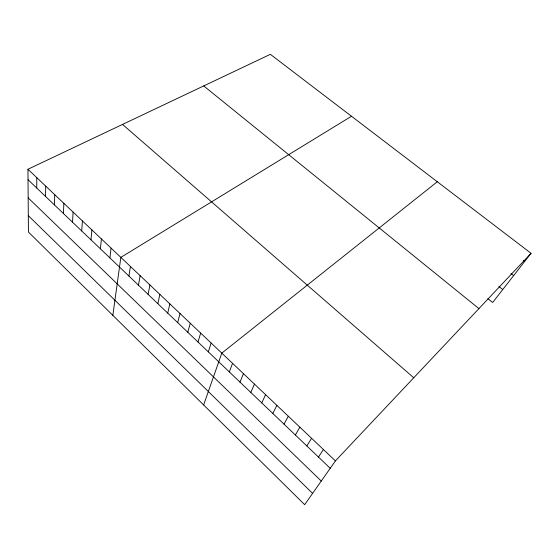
<?xml version="1.0" encoding="UTF-8"?>
<svg xmlns="http://www.w3.org/2000/svg" width="559" height="559" viewBox="0 0 559 559"><rect width="100%" height="100%" fill="white"/><g stroke="black" fill="none" stroke-linecap="round" stroke-linejoin="round"><path stroke-width="0.84" d="M36.733 188.02L36.782 177.643M45.531 196.426L45.712 186.112M54.426 204.915L54.74 194.679M63.419 213.503L63.866 203.336M72.509 222.182L73.096 212.092M81.698 230.958L82.432 220.945M90.991 239.832L91.872 229.896M100.389 248.811L101.417 238.952M109.892 257.881L111.073 248.112M112.841 315.346L120.842 257.378L351.485 116.251M128.933 276.069L130.429 266.468M138.471 285.174L140.12 275.664M148.114 294.383L149.924 284.964M157.869 303.698L159.846 294.369M167.728 313.11L169.873 303.886M177.699 322.634L180.019 313.508M187.789 332.27L190.284 323.242M197.991 342.01L200.667 333.094M208.311 351.863L211.169 343.051M203.637 404.961L221.797 353.134L437.299 181.745M229.309 371.924L232.551 363.336M240 382.125L243.438 373.664M250.809 392.453L254.45 384.11M261.752 402.899L265.595 394.682M272.82 413.471L276.88 405.38M284.028 424.169L288.297 416.217M295.369 435L299.862 427.181M306.842 445.963L311.566 438.284M318.462 457.059L323.416 449.527M531.05 253.297L335.414 460.902L304.662 504.672L28.425 232.027L27.95 169.265L270.353 54.328L531.05 253.297L492.654 302.482L487.888 298.66M523.343 260.347L524.719 261.402M510.982 273.498L513.651 275.58M498.866 286.453L502.758 289.527M203.714 85.925L478.923 308.61M122.533 124.412L413.751 377.772M27.95 169.265L335.414 460.902M28.027 179.705L330.222 468.288M28.167 197.865L321.271 481.033M28.299 215.634L312.593 493.38"/></g></svg>
